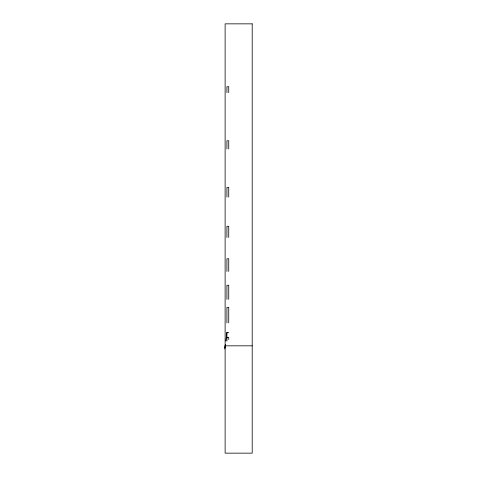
<?xml version="1.0" encoding="UTF-8"?>
<svg xmlns="http://www.w3.org/2000/svg" width="477" height="477" viewBox="0 0 477 477"><rect width="100%" height="100%" fill="white"/><g stroke="black" fill="none" stroke-linecap="round" stroke-linejoin="round"><path stroke-width="0.72" d="M224.798 348.979L225.353 344.65M225.818 341.043L226.927 332.391L228.733 332.391M224.798 347.811L225.365 345.056M226.927 337.346L228.733 337.346L228.733 339.582M225.12 345.825L252.202 345.825M228.733 92.669L228.733 86.719L226.927 86.719L226.927 92.669M228.733 148.973L228.733 140.781L226.927 140.781L226.927 148.973M228.733 197.067L228.733 187.401L226.927 187.401L226.927 197.067M228.733 237.463L228.733 226.283L226.927 226.283L226.927 237.463M228.733 271.443L228.733 258.767L226.927 258.767L226.927 271.443M228.733 299.389L228.733 285.246L226.927 285.246L226.927 299.389M228.733 322.893L228.733 307.331L226.927 307.331L226.927 322.893M226.927 332.391L226.927 341.091M252.202 23.85L225.12 23.85L225.12 453.15L252.202 453.15L252.202 23.85"/></g></svg>
